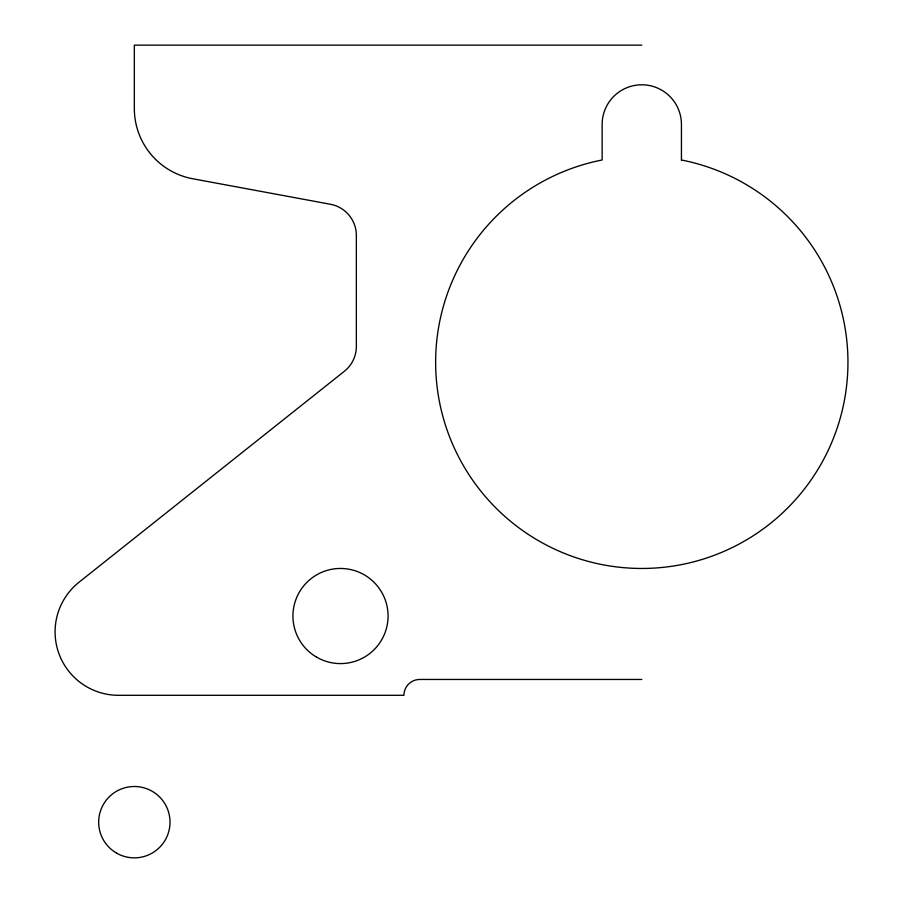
<?xml version="1.0" encoding="UTF-8"?>
<svg xmlns="http://www.w3.org/2000/svg" width="903" height="903" viewBox="0 0 903 903"><rect width="100%" height="100%" fill="white"/><g stroke="black" fill="none" stroke-linecap="round" stroke-linejoin="round"><path stroke-width="1.35" d="M641.796 45.15L134.344 45.15L134.344 108.586A71.36 71.36 0 0 0 192.711 178.749L330.419 204.259A31.718 31.718 0 0 1 356.358 235.446L356.358 346.447A31.718 31.718 0 0 1 344.37 371.268L79.024 582.232A63.436 63.436 0 0 0 118.496 695.31L403.923 695.31A15.859 15.859 0 0 1 419.782 679.451L641.796 679.451M681.438 160L681.438 124.433A39.642 39.642 0 0 0 641.796 84.792A39.642 39.642 0 0 0 602.143 124.433L602.143 160A206.144 206.144 0 0 0 470.271 476.671A206.144 206.144 0 0 0 813.31 476.671A206.144 206.144 0 0 0 681.438 160M316.716 657.226A47.577 47.577 0 0 0 388.064 616.027A47.577 47.577 0 0 0 316.716 574.827A47.577 47.577 0 0 0 316.716 657.226M116.51 853.075A35.68 35.68 0 0 0 170.024 822.17A35.68 35.68 0 0 0 116.51 791.276A35.68 35.68 0 0 0 116.51 853.075"/></g></svg>
